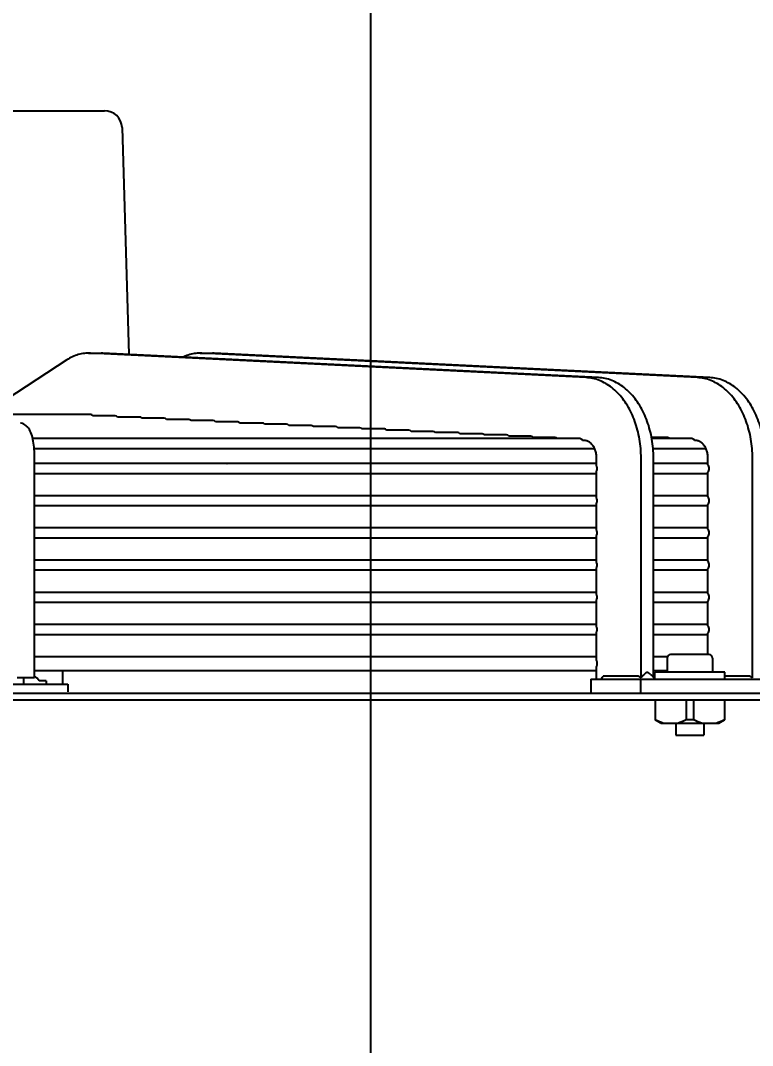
# Model space of a CAD drawing. Header units: millimetres. Extents: x 17891 to 32328, y 18593 to 29476.
# Drawn here: x 17979.36 to 17987.6, y 18980.17 to 18991.71 of the extents above; entities that cross this region are included whole.
import ezdxf

# ---------------------------------------------------------------- set-up
doc = ezdxf.new("R2010")
doc.units = ezdxf.units.MM
doc.header["$LTSCALE"] = 5
doc.layers.add('UNIT', color=6, linetype='Continuous')
doc.layers.add('WS-NO-CONTROL', color=3, linetype='Continuous')
doc.styles.add('SUBMITTAL', font='romans.shx', dxfattribs={"width": 0.75})
doc.dimstyles.new('SUBMITTAL', dxfattribs={"dimtxt": 0.09375, "dimasz": 0.09375, "dimexe": 0.03125, "dimexo": 0.0625, "dimgap": 0.0625, "dimtad": 0, "dimdec": 4, "dimzin": 4, "dimdsep": 46, "dimlunit": 4, "dimtxsty": 'SUBMITTAL', "dimcen": 0.09375, "dimclre": 6, "dimadec": 0, "dimazin": 0, "dimtfac": 1, "dimtdec": 0, "dimtofl": 0, "dimtmove": 0, "dimatfit": 3, "dimfxl": 0, "dimfrac": 2, "dimtolj": 1, "dimtzin": 4, "dimarcsym": 0})

# ---------------------------------------------------------------- blocks, each defined once
blk = doc.blocks.new('*D72')
at = {"layer": 'WS-NO-CONTROL', "color": 6, "lineweight": -2}
for p, q in [((17947.667, 18976.129), (17947.667, 19017.259)), ((18005.818, 18975.861), (18005.818, 19017.259))]:
    blk.add_line(p, q, dxfattribs=at)
at = {"layer": 'WS-NO-CONTROL', "color": 3, "lineweight": -2}
for p, q in [((17947.667, 19014.442), (17942.738, 19014.442)), ((18000.888, 19014.442), (17952.596, 19014.442))]:
    blk.add_line(p, q, dxfattribs=at)
at = {"layer": 'WS-NO-CONTROL', "color": 3}
for points in [[(17952.596, 19015.263), (17952.596, 19013.62), (17947.667, 19014.442)], [(18000.888, 19015.263), (18000.888, 19013.62), (18005.818, 19014.442)]]:
    blk.add_solid(points, dxfattribs=at)
at = {"layer": 'WS-NO-CONTROL', "color": 3, "insert": (17923.988, 19014.442), "char_height": 4.9294, "attachment_point": 5, "style": 'SUBMITTAL'}
blk.add_mtext('\\A1;4\'-10 1/8"', dxfattribs=at)
blk = doc.blocks.new('*D73')
at = {"layer": 'WS-NO-CONTROL', "color": 6, "lineweight": -2}
for p, q in [((17947.667, 18976.129), (17947.667, 19003.663)), ((17983.304, 18975.861), (17983.304, 19003.663))]:
    blk.add_line(p, q, dxfattribs=at)
at = {"layer": 'WS-NO-CONTROL', "color": 3, "lineweight": -2}
for p, q in [((17947.667, 19000.846), (17942.738, 19000.846)), ((17978.375, 19000.846), (17952.596, 19000.846))]:
    blk.add_line(p, q, dxfattribs=at)
at = {"layer": 'WS-NO-CONTROL', "color": 3}
for points in [[(17952.596, 19001.667), (17952.596, 19000.024), (17947.667, 19000.846)], [(17978.375, 19001.667), (17978.375, 19000.024), (17983.304, 19000.846)]]:
    blk.add_solid(points, dxfattribs=at)
at = {"layer": 'WS-NO-CONTROL', "color": 3, "insert": (17923.988, 19000.846), "char_height": 4.9294, "attachment_point": 5, "style": 'SUBMITTAL'}
blk.add_mtext('\\A1;2\'-11 5/8"', dxfattribs=at)

msp = doc.modelspace()

# ---------------------------------------------------------------- linework, layer by layer
at = {"layer": 'UNIT'}
for p, q in [((17970.2295, 18990.6942), (17980.3088, 18990.6942)), ((17980.5056, 18990.5034), (17980.5835, 18987.9508)), ((17980.1303, 18987.9657), (17980.2695, 18987.9657)), ((17985.7255, 18987.6907), (17980.1507, 18987.9653)), ((17985.8647, 18987.6907), (17980.2899, 18987.9653)), ((17981.3831, 18987.9657), (17981.5223, 18987.9657)), ((17986.9782, 18987.6907), (17981.4034, 18987.9653)), ((17987.1174, 18987.6907), (17981.5426, 18987.9653)), ((17979.8842, 18987.8889), (17978.9473, 18987.2749)), ((17980.1534, 18987.2749), (17978.6478, 18987.2749)), ((17980.4294, 18987.2601), (17980.1802, 18987.2601)), ((17980.7052, 18987.2466), (17980.4551, 18987.2466)), ((17980.9808, 18987.2331), (17980.7309, 18987.2331)), ((17981.2563, 18987.2196), (17981.0065, 18987.2196)), ((17981.5316, 18987.2061), (17981.2819, 18987.2061)), ((17981.8069, 18987.1926), (17981.5573, 18987.1926)), ((17982.082, 18987.1792), (17981.8325, 18987.1792)), ((17982.3571, 18987.1657), (17982.1077, 18987.1657)), ((17982.6321, 18987.1522), (17982.3827, 18987.1522)), ((17982.907, 18987.1387), (17982.6577, 18987.1387)), ((17983.1819, 18987.1252), (17982.9326, 18987.1252)), ((17983.4567, 18987.1117), (17983.2075, 18987.1117)), ((17983.7314, 18987.0982), (17983.4823, 18987.0982)), ((17985.6535, 18987.0037), (17979.5012, 18987.0037)), ((17984.0061, 18987.0847), (17983.757, 18987.0847)), ((17984.2808, 18987.0712), (17984.0317, 18987.0712)), ((17984.5554, 18987.0577), (17984.3064, 18987.0577)), ((17984.83, 18987.0442), (17984.581, 18987.0442)), ((17985.1045, 18987.0307), (17984.8556, 18987.0307)), ((17985.379, 18987.0172), (17985.1301, 18987.0172)), ((17985.708, 18986.9824), (17985.6837, 18986.9836)), ((17986.6398, 18987.0172), (17986.4615, 18987.0172)), ((17986.9141, 18987.0037), (17986.464, 18987.0037)), ((17986.9608, 18986.9824), (17986.9445, 18986.9832)), ((17979.5182, 18986.8935), (17985.8198, 18986.8935)), ((17986.4783, 18986.8935), (17987.0725, 18986.8935)), ((17979.523, 18984.3163), (17979.523, 18986.7856)), ((17985.8426, 18986.6965), (17985.8426, 18986.7856)), ((17986.3437, 18984.3128), (17986.3437, 18986.7856)), ((17986.4828, 18984.3163), (17986.4828, 18986.7856)), ((17987.0953, 18986.7089), (17987.0953, 18986.7856)), ((17987.5964, 18984.3128), (17987.5964, 18986.7856)), ((17985.8426, 18986.7218), (17979.523, 18986.7218)), ((17979.8003, 18986.7232), (17979.8003, 18986.7218)), ((17980.5499, 18986.7232), (17980.5478, 18986.7218)), ((17980.6891, 18986.7232), (17980.687, 18986.7218)), ((17981.7685, 18986.7232), (17981.7656, 18986.7218)), ((17985.8426, 18986.3343), (17985.8426, 18986.6368)), ((17987.0953, 18986.7218), (17986.4828, 18986.7218)), ((17979.523, 18986.6115), (17985.8426, 18986.6115)), ((17986.4828, 18986.6115), (17987.0953, 18986.6115)), ((17987.0953, 18986.3467), (17987.0953, 18986.6244)), ((17985.8426, 18986.3596), (17979.523, 18986.3596)), ((17987.0953, 18986.3596), (17986.4828, 18986.3596)), ((17979.523, 18986.2493), (17985.8426, 18986.2493)), ((17985.8426, 18985.9721), (17985.8426, 18986.2746)), ((17986.4828, 18986.2493), (17987.0953, 18986.2493)), ((17987.0953, 18985.9845), (17987.0953, 18986.2622)), ((17985.8426, 18985.9974), (17979.523, 18985.9974)), ((17987.0953, 18985.9974), (17986.4828, 18985.9974)), ((17979.523, 18985.8871), (17985.8426, 18985.8871)), ((17985.8426, 18985.6099), (17985.8426, 18985.9124)), ((17986.4828, 18985.8871), (17987.0953, 18985.8871)), ((17987.0953, 18985.6223), (17987.0953, 18985.9)), ((17985.8426, 18985.6352), (17979.523, 18985.6352)), ((17987.0953, 18985.6352), (17986.4828, 18985.6352)), ((17979.523, 18985.5249), (17985.8426, 18985.5249)), ((17985.8426, 18985.2476), (17985.8426, 18985.5502)), ((17986.4828, 18985.5249), (17987.0953, 18985.5249)), ((17987.0953, 18985.2601), (17987.0953, 18985.5378)), ((17985.8426, 18985.2729), (17979.523, 18985.2729)), ((17987.0953, 18985.2729), (17986.4828, 18985.2729)), ((17979.523, 18985.1627), (17985.8426, 18985.1627)), ((17985.8426, 18984.8854), (17985.8426, 18985.188)), ((17986.4828, 18985.1627), (17987.0953, 18985.1627)), ((17987.0953, 18984.8978), (17987.0953, 18985.1756)), ((17985.8426, 18984.9107), (17979.523, 18984.9107)), ((17987.0953, 18984.9107), (17986.4828, 18984.9107)), ((17979.523, 18984.8005), (17985.8426, 18984.8005)), ((17985.8426, 18984.5074), (17985.8426, 18984.8258)), ((17986.4828, 18984.8005), (17987.0953, 18984.8005)), ((17987.0953, 18984.5722), (17987.0953, 18984.8134)), ((17987.1084, 18984.5722), (17986.6754, 18984.5722)), ((17985.8426, 18984.5485), (17979.523, 18984.5485)), ((17986.6393, 18984.5485), (17986.4828, 18984.5485)), ((17986.636, 18984.5328), (17986.636, 18984.3753)), ((17987.1478, 18984.5328), (17987.1478, 18984.3753)), ((17979.523, 18984.395), (17985.8426, 18984.395)), ((17979.8395, 18984.2395), (17979.8395, 18984.395)), ((17985.8426, 18984.2966), (17985.8426, 18984.4362)), ((17986.3019, 18984.3294), (17985.9175, 18984.3294)), ((17986.4828, 18984.395), (17986.636, 18984.395)), ((17987.2856, 18984.3753), (17986.4982, 18984.3753)), ((17986.4982, 18984.301), (17986.4982, 18984.3753)), ((17987.2856, 18984.2966), (17987.2856, 18984.3753)), ((17987.5546, 18984.3294), (17987.2856, 18984.3294)), ((17970.6432, 18984.2395), (17979.8952, 18984.2395)), ((17979.3261, 18984.3163), (17979.523, 18984.3163)), ((17979.4002, 18984.2395), (17979.4002, 18984.3163)), ((17979.6515, 18984.2789), (17979.5728, 18984.2789)), ((17979.6515, 18984.2789), (17979.6515, 18984.2395)), ((17979.8952, 18984.2395), (17979.8952, 18984.1529)), ((17985.7784, 18984.2966), (17988.0055, 18984.2966)), ((17985.7784, 18984.2966), (17985.7784, 18984.1391)), ((17986.3351, 18984.2966), (17986.3351, 18984.1391)), ((17958.3991, 18984.1391), (17992.1393, 18984.1391)), ((17992.1393, 18984.0604), (17958.3991, 18984.0604)), ((17986.5022, 18984.0604), (17986.5022, 18983.8382)), ((17986.8501, 18984.0604), (17986.8501, 18983.8382)), ((17986.9337, 18984.0604), (17986.9337, 18983.8382)), ((17987.2817, 18984.0604), (17987.2817, 18983.8382)), ((17986.5651, 18983.8005), (17986.5022, 18983.8369)), ((17986.5651, 18983.8005), (17987.2187, 18983.8005)), ((17986.7344, 18983.8005), (17986.7344, 18983.6666)), ((17987.0494, 18983.8005), (17987.0494, 18983.6666)), ((17987.2187, 18983.8005), (17987.2817, 18983.8369)), ((17986.7344, 18983.6666), (17987.0494, 18983.6666))]:
    msp.add_line(p, q, dxfattribs=at)
for centre, radius, start, end in [((17980.3088, 18990.4974), 0.1969, 1.74849, 90), ((17980.6558, 18986.73), 0.0787, 353.99009, 355.0051), ((17981.4432, 18986.73), 0.0787, 184.9949, 186.00991), ((17986.6754, 18984.5328), 0.0394, 90, 180), ((17987.1084, 18984.5328), 0.0394, 0, 90), ((17979.3858, 18984.1437), 0.2307, 35.84734, 53.50274)]:
    msp.add_arc(centre, radius, start, end, dxfattribs=at)
for centre, major_axis, ratio, start_param, end_param in [((17980.1534, 18987.2198), (0, -0.0551), 0.71258, 2.3922752, 3.1416779), ((17980.4294, 18987.205), (0, -0.0551), 0.712077, 2.4267654, 3.1416684), ((17980.7052, 18987.1915), (0, -0.0551), 0.7116416, 2.4267545, 3.1416584), ((17980.9808, 18987.178), (0, -0.0551), 0.7112612, 2.4267455, 3.1416501), ((17981.2563, 18987.1645), (0, -0.0551), 0.7109269, 2.4267379, 3.1416431), ((17981.5316, 18987.151), (0, -0.0551), 0.7106314, 2.4267316, 3.1416373), ((17981.8069, 18987.1375), (0, -0.0551), 0.710369, 2.4267261, 3.1416323), ((17982.082, 18987.124), (0, -0.0551), 0.7101349, 2.4267215, 3.141628), ((17982.3571, 18987.1105), (0, -0.0551), 0.7099252, 2.4267175, 3.1416243), ((17982.6321, 18987.097), (0, -0.0551), 0.7097366, 2.426714, 3.1416211), ((17982.907, 18987.0835), (0, -0.0551), 0.7095663, 2.426711, 3.1416184), ((17983.1819, 18987.07), (0, -0.0551), 0.7094121, 2.4267084, 3.1416159), ((17983.4567, 18987.0566), (0, -0.0551), 0.7092719, 2.4267061, 3.1416138), ((17983.7314, 18987.0431), (0, -0.0551), 0.7091442, 2.426704, 3.1416119), ((17984.0061, 18987.0296), (0, -0.0551), 0.7090275, 2.4267022, 3.1416103), ((17984.2808, 18987.0161), (0, -0.0551), 0.7089205, 2.4267006, 3.1416088), ((17984.5554, 18987.0026), (0, -0.0551), 0.7088222, 2.4266992, 3.1416075), ((17984.83, 18986.9891), (0, -0.0551), 0.7087318, 2.4266979, 3.1416063), ((17985.1045, 18986.9756), (0, -0.0551), 0.7086482, 2.4266968, 3.1416053), ((17985.379, 18986.9621), (0, -0.0551), 0.708571, 2.4266957, 3.1416043), ((17985.6535, 18986.9486), (0, -0.0551), 0.7084995, 2.259884, 3.1416035), ((17986.6398, 18986.9621), (0, -0.0551), 0.7080429, 2.4266911, 3.1416001), ((17986.9141, 18986.9486), (0, -0.0551), 0.7079972, 2.2505647, 3.1415995), ((17981.6749, 18986.7872), (-0.0428, 0.0886), 0.2345697, 2.2595874, 2.2822309), ((17987.0702, 18986.6666), (0, -0.0551), 0.7079678, 1.5708033, 2.4433758), ((17987.0702, 18986.6666), (0, -0.0551), 0.7079678, 0.6982169, 1.5707894), ((17987.0702, 18986.3044), (0, -0.0551), 0.7079678, 1.5708033, 2.4433758), ((17987.0702, 18986.3044), (0, -0.0551), 0.7079678, 0.6982169, 1.5707894), ((17987.0702, 18985.9422), (0, -0.0551), 0.7079678, 1.5708033, 2.4433758), ((17987.0702, 18985.9422), (0, -0.0551), 0.7079678, 0.6982169, 1.5707894), ((17987.0702, 18985.58), (0, -0.0551), 0.7079678, 1.5708033, 2.4433758), ((17987.0702, 18985.58), (0, -0.0551), 0.7079678, 0.6982169, 1.5707894), ((17987.0702, 18985.2178), (0, -0.0551), 0.7079678, 1.5708033, 2.4433758), ((17987.0702, 18985.2178), (0, -0.0551), 0.7079678, 0.6982169, 1.5707894), ((17987.0702, 18984.8556), (0, -0.0551), 0.7079678, 1.5708033, 2.4433758), ((17987.0702, 18984.8556), (0, -0.0551), 0.7079678, 0.6982169, 1.5707894), ((17984.9215, 18985.7052), (0, -1.969), 0.7071068, 0.7736158, 0.7971806)]:
    msp.add_ellipse(centre, major_axis=major_axis, ratio=ratio, start_param=start_param, end_param=end_param, dxfattribs=at)
for points, knots in [([(17980.1507, 18987.9652), (17980.1278, 18987.9663), (17980.1048, 18987.9656), (17980.082, 18987.9629), (17980.0591, 18987.9602), (17980.0365, 18987.9557), (17980.0141, 18987.9493), (17979.9917, 18987.9428), (17979.9696, 18987.9346), (17979.9478, 18987.9245), (17979.9261, 18987.9144), (17979.9048, 18987.9025), (17979.8842, 18987.889)], [0, 0, 0, 0, 0.2503763, 0.2503763, 0.2503763, 0.5005641, 0.5005641, 0.5005641, 0.7507518, 0.7507518, 0.7507518, 1, 1, 1, 1]), ([(17981.4034, 18987.9652), (17981.3806, 18987.9663), (17981.3575, 18987.9656), (17981.3347, 18987.9629), (17981.3119, 18987.9602), (17981.2892, 18987.9557), (17981.2668, 18987.9493), (17981.2445, 18987.9428), (17981.2223, 18987.9346), (17981.2006, 18987.9245), (17981.198, 18987.9233), (17981.1954, 18987.9221), (17981.1929, 18987.9208)], [0, 0, 0, 0, 0.25037629, 0.25037629, 0.25037629, 0.50056405, 0.50056405, 0.50056405, 0.75075182, 0.75075182, 0.75075182, 0.78029111, 0.78029111, 0.78029111, 0.78029111]), ([(17986.3437, 18986.7856), (17986.3437, 18986.8212), (17986.3421, 18986.8571), (17986.3392, 18986.8925), (17986.3362, 18986.9279), (17986.3318, 18986.9629), (17986.3259, 18986.9976), (17986.32, 18987.0322), (17986.3126, 18987.0666), (17986.3038, 18987.1001), (17986.2951, 18987.1335), (17986.285, 18987.166), (17986.2735, 18987.1978), (17986.262, 18987.2295), (17986.2491, 18987.2605), (17986.235, 18987.2901), (17986.221, 18987.3198), (17986.2058, 18987.348), (17986.1894, 18987.3751), (17986.1729, 18987.4022), (17986.1553, 18987.428), (17986.1367, 18987.4522), (17986.1182, 18987.4763), (17986.0987, 18987.4988), (17986.0783, 18987.5196), (17986.0578, 18987.5405), (17986.0364, 18987.5598), (17986.0143, 18987.5771), (17985.9923, 18987.5944), (17985.9696, 18987.6098), (17985.9463, 18987.6234), (17985.923, 18987.6369), (17985.8989, 18987.6485), (17985.8746, 18987.6581), (17985.8504, 18987.6676), (17985.8258, 18987.6751), (17985.8009, 18987.6805), (17985.776, 18987.686), (17985.7506, 18987.6894), (17985.7255, 18987.6906)], [0, 0, 0, 0, 0.076921, 0.076921, 0.076921, 0.1538421, 0.1538421, 0.1538421, 0.2307631, 0.2307631, 0.2307631, 0.3076842, 0.3076842, 0.3076842, 0.3846052, 0.3846052, 0.3846052, 0.4615263, 0.4615263, 0.4615263, 0.5384473, 0.5384473, 0.5384473, 0.6153684, 0.6153684, 0.6153684, 0.6922894, 0.6922894, 0.6922894, 0.7692105, 0.7692105, 0.7692105, 0.8461315, 0.8461315, 0.8461315, 0.9230526, 0.9230526, 0.9230526, 1, 1, 1, 1]), ([(17986.4828, 18986.7856), (17986.4828, 18986.8212), (17986.4813, 18986.8571), (17986.4784, 18986.8925), (17986.4754, 18986.9279), (17986.471, 18986.9629), (17986.4651, 18986.9976), (17986.4591, 18987.0322), (17986.4517, 18987.0666), (17986.443, 18987.1001), (17986.4342, 18987.1335), (17986.4241, 18987.166), (17986.4127, 18987.1978), (17986.4012, 18987.2295), (17986.3883, 18987.2605), (17986.3742, 18987.2901), (17986.3602, 18987.3198), (17986.345, 18987.348), (17986.3286, 18987.3751), (17986.3121, 18987.4022), (17986.2945, 18987.428), (17986.2759, 18987.4522), (17986.2573, 18987.4763), (17986.2379, 18987.4988), (17986.2174, 18987.5196), (17986.197, 18987.5405), (17986.1756, 18987.5598), (17986.1535, 18987.5771), (17986.1315, 18987.5944), (17986.1088, 18987.6098), (17986.0855, 18987.6234), (17986.0622, 18987.6369), (17986.0381, 18987.6485), (17986.0138, 18987.6581), (17985.9895, 18987.6676), (17985.965, 18987.6751), (17985.9401, 18987.6805), (17985.9151, 18987.686), (17985.8898, 18987.6894), (17985.8647, 18987.6906)], [0, 0, 0, 0, 0.076921, 0.076921, 0.076921, 0.1538421, 0.1538421, 0.1538421, 0.2307631, 0.2307631, 0.2307631, 0.3076842, 0.3076842, 0.3076842, 0.3846052, 0.3846052, 0.3846052, 0.4615263, 0.4615263, 0.4615263, 0.5384473, 0.5384473, 0.5384473, 0.6153684, 0.6153684, 0.6153684, 0.6922894, 0.6922894, 0.6922894, 0.7692105, 0.7692105, 0.7692105, 0.8461315, 0.8461315, 0.8461315, 0.9230526, 0.9230526, 0.9230526, 1, 1, 1, 1]), ([(17987.5964, 18986.7856), (17987.5964, 18986.8212), (17987.5949, 18986.8571), (17987.5919, 18986.8925), (17987.589, 18986.9279), (17987.5845, 18986.9629), (17987.5786, 18986.9976), (17987.5727, 18987.0322), (17987.5653, 18987.0666), (17987.5565, 18987.1001), (17987.5478, 18987.1335), (17987.5377, 18987.166), (17987.5262, 18987.1978), (17987.5147, 18987.2295), (17987.5018, 18987.2605), (17987.4878, 18987.2901), (17987.4737, 18987.3198), (17987.4585, 18987.348), (17987.4421, 18987.3751), (17987.4257, 18987.4022), (17987.408, 18987.428), (17987.3895, 18987.4522), (17987.3709, 18987.4763), (17987.3515, 18987.4988), (17987.331, 18987.5196), (17987.3106, 18987.5405), (17987.2891, 18987.5598), (17987.2671, 18987.5771), (17987.245, 18987.5944), (17987.2224, 18987.6098), (17987.1991, 18987.6234), (17987.1757, 18987.6369), (17987.1517, 18987.6485), (17987.1274, 18987.6581), (17987.1031, 18987.6676), (17987.0786, 18987.6751), (17987.0536, 18987.6805), (17987.0287, 18987.686), (17987.0034, 18987.6894), (17986.9782, 18987.6906)], [0, 0, 0, 0, 0.076921, 0.076921, 0.076921, 0.1538421, 0.1538421, 0.1538421, 0.2307631, 0.2307631, 0.2307631, 0.3076842, 0.3076842, 0.3076842, 0.3846052, 0.3846052, 0.3846052, 0.4615263, 0.4615263, 0.4615263, 0.5384473, 0.5384473, 0.5384473, 0.6153684, 0.6153684, 0.6153684, 0.6922894, 0.6922894, 0.6922894, 0.7692105, 0.7692105, 0.7692105, 0.8461315, 0.8461315, 0.8461315, 0.9230526, 0.9230526, 0.9230526, 1, 1, 1, 1]), ([(17987.7356, 18986.7856), (17987.7356, 18986.8212), (17987.7341, 18986.8571), (17987.7311, 18986.8925), (17987.7282, 18986.9279), (17987.7237, 18986.9629), (17987.7178, 18986.9976), (17987.7119, 18987.0322), (17987.7045, 18987.0666), (17987.6957, 18987.1001), (17987.687, 18987.1335), (17987.6769, 18987.166), (17987.6654, 18987.1978), (17987.6539, 18987.2295), (17987.641, 18987.2605), (17987.627, 18987.2901), (17987.6129, 18987.3198), (17987.5977, 18987.348), (17987.5813, 18987.3751), (17987.5649, 18987.4022), (17987.5472, 18987.428), (17987.5287, 18987.4522), (17987.5101, 18987.4763), (17987.4906, 18987.4988), (17987.4702, 18987.5196), (17987.4497, 18987.5405), (17987.4283, 18987.5598), (17987.4063, 18987.5771), (17987.3842, 18987.5944), (17987.3616, 18987.6098), (17987.3383, 18987.6234), (17987.3149, 18987.6369), (17987.2909, 18987.6485), (17987.2666, 18987.6581), (17987.2423, 18987.6676), (17987.2178, 18987.6751), (17987.1928, 18987.6805), (17987.1679, 18987.686), (17987.1426, 18987.6894), (17987.1174, 18987.6906)], [0, 0, 0, 0, 0.076921, 0.076921, 0.076921, 0.1538421, 0.1538421, 0.1538421, 0.2307631, 0.2307631, 0.2307631, 0.3076842, 0.3076842, 0.3076842, 0.3846052, 0.3846052, 0.3846052, 0.4615263, 0.4615263, 0.4615263, 0.5384473, 0.5384473, 0.5384473, 0.6153684, 0.6153684, 0.6153684, 0.6922894, 0.6922894, 0.6922894, 0.7692105, 0.7692105, 0.7692105, 0.8461315, 0.8461315, 0.8461315, 0.9230526, 0.9230526, 0.9230526, 1, 1, 1, 1]), ([(17979.523, 18986.7856), (17979.523, 18986.8185), (17979.5217, 18986.8513), (17979.5165, 18986.9146), (17979.5126, 18986.9451), (17979.5022, 18987.0019), (17979.4958, 18987.0283), (17979.4792, 18987.0769), (17979.4697, 18987.0993), (17979.4459, 18987.132), (17979.4368, 18987.1425), (17979.4107, 18987.1629), (17979.3925, 18987.173), (17979.3684, 18987.1776), (17979.3662, 18987.178), (17979.364, 18987.1783)], [1.5707963, 1.5707963, 1.5707963, 1.5707963, 1.8779743, 1.8779743, 2.1851522, 2.1851522, 2.4923302, 2.4923302, 2.7995081, 2.7995081, 2.9409737, 2.9409737, 3.0918576, 3.0918576, 3.1066861, 3.1066861, 3.1066861, 3.1066861]), ([(17985.8426, 18986.7856), (17985.8426, 18986.7934), (17985.8422, 18986.8011), (17985.8416, 18986.8088), (17985.8409, 18986.8165), (17985.84, 18986.8242), (17985.8387, 18986.8317), (17985.8374, 18986.8392), (17985.8358, 18986.8466), (17985.8339, 18986.8539), (17985.832, 18986.8612), (17985.8298, 18986.8683), (17985.8273, 18986.8752), (17985.8248, 18986.8821), (17985.822, 18986.8888), (17985.819, 18986.8952), (17985.8159, 18986.9016), (17985.8126, 18986.9078), (17985.809, 18986.9137), (17985.8054, 18986.9196), (17985.8016, 18986.9252), (17985.7976, 18986.9304), (17985.7936, 18986.9357), (17985.7893, 18986.9406), (17985.7848, 18986.9452), (17985.7804, 18986.9497), (17985.7758, 18986.9539), (17985.771, 18986.9576), (17985.7662, 18986.9614), (17985.7612, 18986.9648), (17985.7561, 18986.9677), (17985.751, 18986.9707), (17985.7458, 18986.9732), (17985.7406, 18986.9753), (17985.7353, 18986.9773), (17985.7299, 18986.979), (17985.7244, 18986.9802), (17985.719, 18986.9814), (17985.7136, 18986.9821), (17985.708, 18986.9824)], [0, 0, 0, 0, 0.076921, 0.076921, 0.076921, 0.153842, 0.153842, 0.153842, 0.230763, 0.230763, 0.230763, 0.307684, 0.307684, 0.307684, 0.384605, 0.384605, 0.384605, 0.461526, 0.461526, 0.461526, 0.538447, 0.538447, 0.538447, 0.615368, 0.615368, 0.615368, 0.692289, 0.692289, 0.692289, 0.7692101, 0.7692101, 0.7692101, 0.8461311, 0.8461311, 0.8461311, 0.9230521, 0.9230521, 0.9230521, 1, 1, 1, 1]), ([(17987.0953, 18986.7856), (17987.0953, 18986.7934), (17987.095, 18986.8011), (17987.0943, 18986.8088), (17987.0937, 18986.8165), (17987.0927, 18986.8242), (17987.0914, 18986.8317), (17987.0902, 18986.8392), (17987.0886, 18986.8466), (17987.0867, 18986.8539), (17987.0848, 18986.8612), (17987.0825, 18986.8683), (17987.08, 18986.8752), (17987.0775, 18986.8821), (17987.0748, 18986.8888), (17987.0717, 18986.8952), (17987.0687, 18986.9016), (17987.0653, 18986.9078), (17987.0618, 18986.9137), (17987.0582, 18986.9196), (17987.0544, 18986.9252), (17987.0503, 18986.9304), (17987.0463, 18986.9357), (17987.042, 18986.9406), (17987.0376, 18986.9452), (17987.0331, 18986.9497), (17987.0285, 18986.9539), (17987.0237, 18986.9576), (17987.0189, 18986.9614), (17987.0139, 18986.9648), (17987.0089, 18986.9677), (17987.0038, 18986.9707), (17986.9986, 18986.9732), (17986.9933, 18986.9753), (17986.988, 18986.9773), (17986.9826, 18986.979), (17986.9772, 18986.9802), (17986.9718, 18986.9814), (17986.9663, 18986.9821), (17986.9608, 18986.9824)], [0, 0, 0, 0, 0.076921, 0.076921, 0.076921, 0.153842, 0.153842, 0.153842, 0.230763, 0.230763, 0.230763, 0.307684, 0.307684, 0.307684, 0.384605, 0.384605, 0.384605, 0.461526, 0.461526, 0.461526, 0.538447, 0.538447, 0.538447, 0.615368, 0.615368, 0.615368, 0.692289, 0.692289, 0.692289, 0.7692101, 0.7692101, 0.7692101, 0.8461311, 0.8461311, 0.8461311, 0.9230521, 0.9230521, 0.9230521, 1, 1, 1, 1]), ([(17985.8488, 18986.6666), (17985.8488, 18986.6734), (17985.8476, 18986.6814), (17985.845, 18986.6906), (17985.8439, 18986.6936), (17985.8426, 18986.6965)], [-0.830133896, -0.830133896, -0.830133896, -0.830133896, -0.778331745, -0.778331745, -0.754611842, -0.754611842, -0.754611842, -0.754611842]), ([(17985.8426, 18986.6368), (17985.8439, 18986.6397), (17985.845, 18986.6427), (17985.8476, 18986.6519), (17985.8488, 18986.6599), (17985.8488, 18986.6666)], [-0.075522054, -0.075522054, -0.075522054, -0.075522054, -0.051802151, -0.051802151, 0, 0, 0, 0]), ([(17985.8488, 18986.3044), (17985.8488, 18986.3112), (17985.8476, 18986.3192), (17985.845, 18986.3284), (17985.8439, 18986.3314), (17985.8426, 18986.3343)], [-0.830133896, -0.830133896, -0.830133896, -0.830133896, -0.778331745, -0.778331745, -0.754611842, -0.754611842, -0.754611842, -0.754611842]), ([(17985.8426, 18986.2746), (17985.8439, 18986.2775), (17985.845, 18986.2805), (17985.8476, 18986.2896), (17985.8488, 18986.2976), (17985.8488, 18986.3044)], [-0.075522054, -0.075522054, -0.075522054, -0.075522054, -0.051802151, -0.051802151, 0, 0, 0, 0]), ([(17985.8488, 18985.9422), (17985.8488, 18985.949), (17985.8476, 18985.957), (17985.845, 18985.9662), (17985.8439, 18985.9692), (17985.8426, 18985.9721)], [0, 0, 0, 0, 0.051802151, 0.051802151, 0.075522054, 0.075522054, 0.075522054, 0.075522054]), ([(17985.8426, 18985.9124), (17985.8439, 18985.9153), (17985.845, 18985.9183), (17985.8476, 18985.9274), (17985.8488, 18985.9354), (17985.8488, 18985.9422)], [0.754611842, 0.754611842, 0.754611842, 0.754611842, 0.778331745, 0.778331745, 0.830133896, 0.830133896, 0.830133896, 0.830133896]), ([(17985.8488, 18985.58), (17985.8488, 18985.5868), (17985.8476, 18985.5948), (17985.845, 18985.604), (17985.8439, 18985.607), (17985.8426, 18985.6099)], [0, 0, 0, 0, 0.051802151, 0.051802151, 0.075522054, 0.075522054, 0.075522054, 0.075522054]), ([(17985.8426, 18985.5502), (17985.8439, 18985.5531), (17985.845, 18985.5561), (17985.8476, 18985.5652), (17985.8488, 18985.5732), (17985.8488, 18985.58)], [0.754611843, 0.754611843, 0.754611843, 0.754611843, 0.778331746, 0.778331746, 0.830133897, 0.830133897, 0.830133897, 0.830133897]), ([(17985.8488, 18985.2178), (17985.8488, 18985.2246), (17985.8476, 18985.2326), (17985.845, 18985.2418), (17985.8439, 18985.2448), (17985.8426, 18985.2476)], [0, 0, 0, 0, 0.051802151, 0.051802151, 0.075522054, 0.075522054, 0.075522054, 0.075522054]), ([(17985.8426, 18985.188), (17985.8439, 18985.1909), (17985.8449, 18985.1939), (17985.8476, 18985.203), (17985.8488, 18985.211), (17985.8488, 18985.2178)], [0.754610412, 0.754610412, 0.754610412, 0.754610412, 0.77830675, 0.77830675, 0.830133897, 0.830133897, 0.830133897, 0.830133897]), ([(17985.8488, 18984.8556), (17985.8488, 18984.8624), (17985.8476, 18984.8704), (17985.845, 18984.8796), (17985.8439, 18984.8826), (17985.8426, 18984.8854)], [0, 0, 0, 0, 0.051802151, 0.051802151, 0.075522054, 0.075522054, 0.075522054, 0.075522054]), ([(17985.8426, 18984.8258), (17985.8439, 18984.8287), (17985.845, 18984.8317), (17985.8476, 18984.8408), (17985.8488, 18984.8488), (17985.8488, 18984.8556)], [-0.075522054, -0.075522054, -0.075522054, -0.075522054, -0.051802151, -0.051802151, 0, 0, 0, 0]), ([(17985.8488, 18984.4718), (17985.8488, 18984.4812), (17985.8472, 18984.4924), (17985.844, 18984.5032), (17985.8433, 18984.5053), (17985.8426, 18984.5074)], [-1.156260963, -1.156260963, -1.156260963, -1.156260963, -1.084108004, -1.084108004, -1.067161101, -1.067161101, -1.067161101, -1.067161101]), ([(17985.8426, 18984.4362), (17985.8433, 18984.4382), (17985.844, 18984.4404), (17985.8472, 18984.4512), (17985.8488, 18984.4623), (17985.8488, 18984.4718)], [1.067161101, 1.067161101, 1.067161101, 1.067161101, 1.084108004, 1.084108004, 1.156260963, 1.156260963, 1.156260963, 1.156260963]), ([(17986.3437, 18984.3128), (17986.3367, 18984.3179), (17986.3293, 18984.3224), (17986.3183, 18984.3267), (17986.3148, 18984.3278), (17986.3096, 18984.3288), (17986.3079, 18984.329), (17986.3048, 18984.3293), (17986.3034, 18984.3294), (17986.3019, 18984.3294)], [-0.15736197, -0.15736197, -0.15736197, -0.15736197, -0.07242537, -0.07242537, -0.03362782, -0.03362782, -0.01579049, -0.01579049, 0, 0, 0, 0]), ([(17986.455, 18984.3448), (17986.4518, 18984.3482), (17986.4487, 18984.3512), (17986.4398, 18984.3594), (17986.4341, 18984.3638), (17986.4257, 18984.3682), (17986.4228, 18984.3694), (17986.4177, 18984.3706), (17986.4155, 18984.3709), (17986.411, 18984.3709), (17986.4088, 18984.3706), (17986.4037, 18984.3694), (17986.4008, 18984.3682), (17986.3924, 18984.3638), (17986.3867, 18984.3594), (17986.3702, 18984.3443), (17986.3582, 18984.3305), (17986.3437, 18984.3128)], [-0.70512845, -0.70512845, -0.70512845, -0.70512845, -0.64697279, -0.64697279, -0.53019487, -0.53019487, -0.47055032, -0.47055032, -0.42676959, -0.42676959, -0.38298885, -0.38298885, -0.32334424, -0.32334424, -0.20656606, -0.20656606, -0.00000111, -0.00000111, -0.00000111, -0.00000111]), ([(17987.5964, 18984.3128), (17987.5895, 18984.3179), (17987.5821, 18984.3224), (17987.5711, 18984.3267), (17987.5675, 18984.3278), (17987.5623, 18984.3288), (17987.5607, 18984.329), (17987.5576, 18984.3293), (17987.5561, 18984.3294), (17987.5546, 18984.3294)], [-0.15736195, -0.15736195, -0.15736195, -0.15736195, -0.07243039, -0.07243039, -0.03362963, -0.03362963, -0.01579125, -0.01579125, 0, 0, 0, 0]), ([(17986.5022, 18983.8382), (17986.5022, 18983.8379), (17986.5022, 18983.8374), (17986.5022, 18983.837), (17986.5022, 18983.8369), (17986.5022, 18983.8369)], [0, 0, 0, 0, 0.16666667, 0.33333333, 0.5, 0.5, 0.5, 0.5])]:
    msp.add_open_spline(points, degree=3, knots=knots, dxfattribs=at)
for points in [[(17980.2878, 18987.9653), (17980.2818, 18987.9656), (17980.2756, 18987.9657), (17980.2695, 18987.9657)], [(17981.5406, 18987.9653), (17981.5345, 18987.9656), (17981.5284, 18987.9657), (17981.5223, 18987.9657)], [(17986.455, 18984.3448), (17986.4706, 18984.3285), (17986.4865, 18984.3124), (17986.5027, 18984.2966)], [(17986.5934, 18983.8005), (17986.5902, 18983.8015), (17986.5837, 18983.8034), (17986.574, 18983.8067), (17986.5642, 18983.8103), (17986.5543, 18983.8141), (17986.5443, 18983.8182), (17986.5342, 18983.8227), (17986.5238, 18983.8275), (17986.5131, 18983.8326), (17986.5059, 18983.8363), (17986.5022, 18983.8382)], [(17986.8501, 18983.8382), (17986.8464, 18983.8362), (17986.839, 18983.8325), (17986.8283, 18983.8274), (17986.8179, 18983.8226), (17986.8076, 18983.8181), (17986.7976, 18983.814), (17986.7878, 18983.8102), (17986.7781, 18983.8066), (17986.7685, 18983.8034), (17986.7621, 18983.8014), (17986.7589, 18983.8005)], [(17986.9337, 18983.8382), (17986.929, 18983.8379), (17986.9198, 18983.8374), (17986.9058, 18983.837), (17986.8919, 18983.8368), (17986.878, 18983.837), (17986.8641, 18983.8374), (17986.8548, 18983.8379), (17986.8501, 18983.8382)], [(17987.0249, 18983.8005), (17987.0217, 18983.8015), (17987.0152, 18983.8034), (17987.0055, 18983.8067), (17986.9957, 18983.8103), (17986.9858, 18983.8141), (17986.9758, 18983.8182), (17986.9657, 18983.8227), (17986.9553, 18983.8275), (17986.9446, 18983.8326), (17986.9374, 18983.8363), (17986.9337, 18983.8382)], [(17987.2817, 18983.8382), (17987.2779, 18983.8362), (17987.2705, 18983.8325), (17987.2598, 18983.8274), (17987.2494, 18983.8226), (17987.2391, 18983.8181), (17987.2291, 18983.814), (17987.2193, 18983.8102), (17987.2096, 18983.8066), (17987.2, 18983.8034), (17987.1936, 18983.8014), (17987.1904, 18983.8005)]]:
    msp.add_open_spline(points, degree=3, dxfattribs=at)

# ---------------------------------------------------------------- dimensions: what is measured, and where the dimension line sits
at = {"layer": 'WS-NO-CONTROL', "color": 3}
for base, p1, picture, middle in [((17947.6671, 19014.4417), (18005.8178, 18973.0438), '*D72', (17923.9883, 19014.4417)), ((17947.6671, 19000.8458), (17983.304, 18973.0438), '*D73', (17923.9883, 19000.8458))]:
    dim = msp.add_linear_dim(base=base, p1=p1, p2=(17947.6671, 18973.3122), dimstyle='SUBMITTAL', override={"dimscale": 70.42, "dimtxt": 0.07, "dimasz": 0.07, "dimexe": 0.04, "dimexo": 0.04, "dimgap": 0.03125, "dimdec": 3, "dimzin": 3, "dimclrd": 3, "dimclrt": 3, "dimtdec": 3, "dimtix": 1}, dxfattribs=at)
    dim.commit()
    dim.dimension.update_dxf_attribs({"geometry": picture, "text_midpoint": middle, "dimtype": 160})

# ---------------------------------------------------------------- leaders
at = {"layer": 'WS-NO-CONTROL', "annotation_type": 0, "has_hookline": 1, "hookline_direction": 0, "text_width": 57.0471}
msp.add_leader([(17983.7415, 18973.0438), (18045.2538, 19014.5105), (18049.3264, 19014.5105)], dimstyle='SUBMITTAL', override={"dimscale": 58.18, "dimasz": 0.07, "dimgap": 0.03, "dimcen": 4.055284, "dimarcsym": 1}, dxfattribs=at)

doc.saveas('drawing.dxf')
